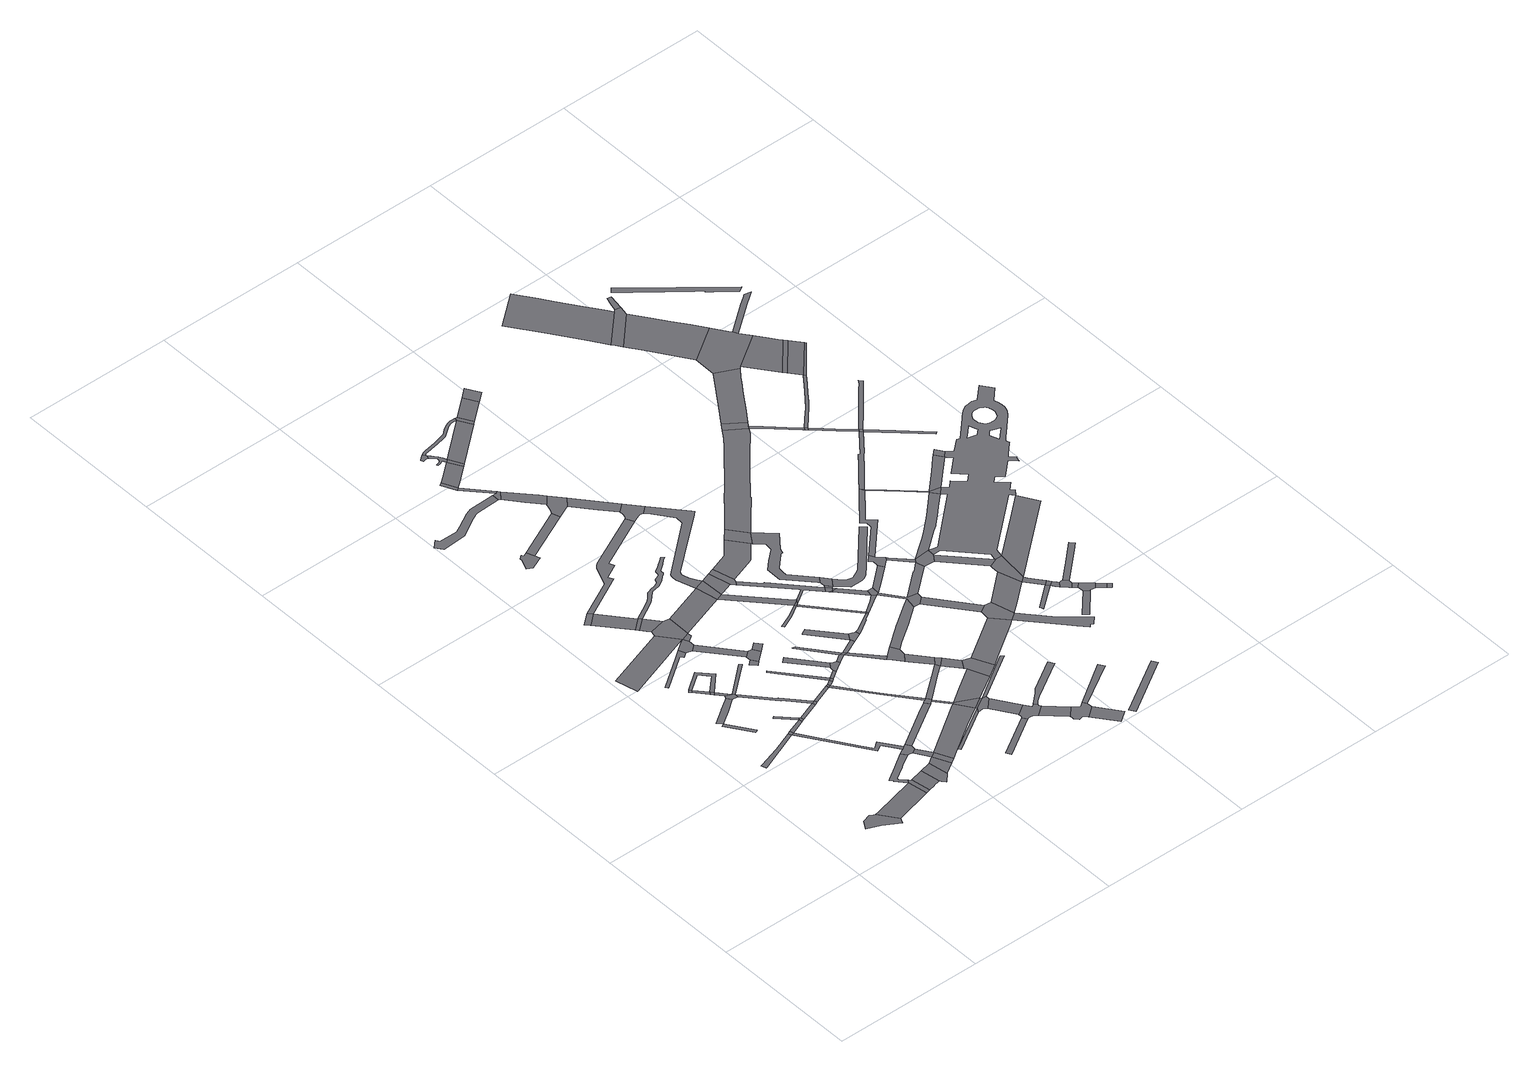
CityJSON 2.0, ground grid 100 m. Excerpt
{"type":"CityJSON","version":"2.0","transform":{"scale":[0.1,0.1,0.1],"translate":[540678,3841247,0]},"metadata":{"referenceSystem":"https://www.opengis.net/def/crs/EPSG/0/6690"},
"CityObjects":{
"road1":{"type":"Road","geometry":[{"type":"MultiSurface","lod":"1","boundaries":[[[0,1,2,3,4,5,6,7,8,9]]]}]},
"road2":{"type":"Road","attributes":{"RoadStructureAttribute.sectionType":"1"},"geometry":[{"type":"MultiSurface","lod":"1","boundaries":[[[10,11,12,13,9,8,14,15,16]]]}]},
"road3":{"type":"Road","attributes":{"RoadStructureAttribute.sectionType":"1"},"geometry":[{"type":"MultiSurface","lod":"1","boundaries":[[[17,18,19,20,21,22,23]]]}]},
"road4":{"type":"Road","geometry":[{"type":"MultiSurface","lod":"1","boundaries":[[[24,25,26,27,28,29]]]}]},
"road5":{"type":"Road","attributes":{"RoadStructureAttribute.sectionType":"1"},"geometry":[{"type":"MultiSurface","lod":"1","boundaries":[[[30,31,32,33,34,28,35,36,37]]]}]},
"road6":{"type":"Road","geometry":[{"type":"MultiSurface","lod":"1","boundaries":[[[38,39,40,41]]]}]},
"road7":{"type":"Road","geometry":[{"type":"MultiSurface","lod":"1","boundaries":[[[42,17,23,43]]]}]},
"road8":{"type":"Road","geometry":[{"type":"MultiSurface","lod":"1","boundaries":[[[44,45,10,16,46,47]]]}]},
"road9":{"type":"Road","attributes":{"RoadStructureAttribute.sectionType":"1"},"geometry":[{"type":"MultiSurface","lod":"1","boundaries":[[[41,40,48,49]]]}]},
"road10":{"type":"Road","geometry":[{"type":"MultiSurface","lod":"1","boundaries":[[[49,48,50,51]]]}]},
"road11":{"type":"Road","attributes":{"RoadStructureAttribute.sectionType":"1"},"geometry":[{"type":"MultiSurface","lod":"1","boundaries":[[[52,42,43,53]]]}]},
"road12":{"type":"Road","attributes":{"RoadStructureAttribute.sectionType":"1"},"geometry":[{"type":"MultiSurface","lod":"1","boundaries":[[[54,47,46,55,56,57]]]}]},
"road13":{"type":"Road","attributes":{"RoadStructureAttribute.sectionType":"1"},"geometry":[{"type":"MultiSurface","lod":"1","boundaries":[[[58,59,60,61,62,63,64,10,45,65,66,67,68,69,70]]]}]},
"road14":{"type":"Road","attributes":{"RoadStructureAttribute.sectionType":"1"},"geometry":[{"type":"MultiSurface","lod":"1","boundaries":[[[71,51,50,72,73]]]}]},
"road15":{"type":"Road","geometry":[{"type":"MultiSurface","lod":"1","boundaries":[[[72,74,30,37,75,76,73]]]}]},
"road16":{"type":"Road","attributes":{"RoadStructureAttribute.sectionType":"1"},"geometry":[{"type":"MultiSurface","lod":"1","boundaries":[[[77,78,79,80,81,82,83]]]}]},
"road17":{"type":"Road","geometry":[{"type":"MultiSurface","lod":"1","boundaries":[[[84,85,86,52,87]]]}]},
"road18":{"type":"Road","attributes":{"RoadStructureAttribute.sectionType":"1"},"geometry":[{"type":"MultiSurface","lod":"1","boundaries":[[[88,89,38,41,90,91,49,51]]]}]},
"road19":{"type":"Road","attributes":{"RoadStructureAttribute.sectionType":"1"},"geometry":[{"type":"MultiSurface","lod":"1","boundaries":[[[92,93,94,95,96,97,98,99,100]]]}]},
"road20":{"type":"Road","attributes":{"RoadStructureAttribute.sectionType":"1"},"geometry":[{"type":"MultiSurface","lod":"1","boundaries":[[[101,102,103,104,105,43,23,106,107,108,109,110]]]}]},
"road21":{"type":"Road","geometry":[{"type":"MultiSurface","lod":"1","boundaries":[[[87,52,53,111,112]]]}]},
"road22":{"type":"Road","geometry":[{"type":"MultiSurface","lod":"1","boundaries":[[[113,54,57,114,115,116]]]}]},
"road23":{"type":"Road","attributes":{"RoadStructureAttribute.sectionType":"1"},"geometry":[{"type":"MultiSurface","lod":"1","boundaries":[[[117,118,119,120,121,76,75,122,123,124,125]]]}]},
"road24":{"type":"Road","geometry":[{"type":"MultiSurface","lod":"1","boundaries":[[[126,127,128,129]]]}]},
"road25":{"type":"Road","attributes":{"RoadStructureAttribute.sectionType":"1"},"geometry":[{"type":"MultiSurface","lod":"1","boundaries":[[[124,112,111,130]]]}]},
"road26":{"type":"Road","geometry":[{"type":"MultiSurface","lod":"1","boundaries":[[[131,132,133,134,73,76]]]}]},
"road27":{"type":"Road","geometry":[{"type":"MultiSurface","lod":"1","boundaries":[[[135,110,109,136,58,70,137,138,139,140,141,142]]]}]},
"road28":{"type":"Road","attributes":{"RoadStructureAttribute.sectionType":"1"},"geometry":[{"type":"MultiSurface","lod":"1","boundaries":[[[143,113,116,144,145]]]}]},
"road29":{"type":"Road","attributes":{"RoadStructureAttribute.sectionType":"1"},"geometry":[{"type":"MultiSurface","lod":"1","boundaries":[[[139,138,143,146]]]}]},
"road30":{"type":"Road","attributes":{"RoadStructureAttribute.sectionType":"1"},"geometry":[{"type":"MultiSurface","lod":"1","boundaries":[[[129,128,147,148]]]}]},
"road31":{"type":"Road","geometry":[{"type":"MultiSurface","lod":"1","boundaries":[[[146,143,145,149]]]}]},
"road32":{"type":"Road","geometry":[{"type":"MultiSurface","lod":"1","boundaries":[[[125,124,130,150]]]}]},
"road33":{"type":"Road","geometry":[{"type":"MultiSurface","lod":"1","boundaries":[[[83,151,92,100,152,153,154]]]}]},
"road34":{"type":"Road","geometry":[{"type":"MultiSurface","lod":"1","boundaries":[[[148,147,155,156]]]}]},
"road35":{"type":"Road","geometry":[{"type":"MultiSurface","lod":"1","boundaries":[[[157,158,77,83,159,160]]]}]},
"road36":{"type":"Road","attributes":{"RoadStructureAttribute.sectionType":"1"},"geometry":[{"type":"MultiSurface","lod":"1","boundaries":[[[156,155,161,158,157]]]}]},
"road37":{"type":"Road","attributes":{"RoadStructureAttribute.sectionType":"1"},"geometry":[{"type":"MultiSurface","lod":"1","boundaries":[[[162,159,83,154]]]}]},
"road38":{"type":"Road","attributes":{"RoadStructureAttribute.sectionType":"1"},"geometry":[{"type":"MultiSurface","lod":"1","boundaries":[[[163,125,150,164]]]}]},
"road39":{"type":"Road","attributes":{"RoadStructureAttribute.sectionType":"1"},"geometry":[{"type":"MultiSurface","lod":"1","boundaries":[[[153,152,165,166]]]}]},
"road40":{"type":"Road","geometry":[{"type":"MultiSurface","lod":"1","boundaries":[[[167,168,169,170]]]}]},
"road41":{"type":"Road","attributes":{"RoadStructureAttribute.sectionType":"1"},"geometry":[{"type":"MultiSurface","lod":"1","boundaries":[[[171,172,173,174]]]}]},
"road42":{"type":"Road","geometry":[{"type":"MultiSurface","lod":"1","boundaries":[[[175,176,177,178,179,180,181,182,183]]]}]},
"road43":{"type":"Road","attributes":{"RoadStructureAttribute.sectionType":"1"},"geometry":[{"type":"MultiSurface","lod":"1","boundaries":[[[184,185,186,135,142,187,188]]]}]},
"road44":{"type":"Road","geometry":[{"type":"MultiSurface","lod":"1","boundaries":[[[166,165,167,170,189,190]]]}]},
"road45":{"type":"Road","geometry":[{"type":"MultiSurface","lod":"1","boundaries":[[[191,163,164,192]]]}]},
"road46":{"type":"Road","attributes":{"RoadStructureAttribute.sectionType":"1"},"geometry":[{"type":"MultiSurface","lod":"1","boundaries":[[[173,191,192,193,194]]]}]},
"road47":{"type":"Road","geometry":[{"type":"MultiSurface","lod":"1","boundaries":[[[174,173,194,195]]]}]},
"road48":{"type":"Road","attributes":{"RoadStructureAttribute.sectionType":"1"},"geometry":[{"type":"MultiSurface","lod":"1","boundaries":[[[196,197,146,149,198,199,200]]]}]},
"road49":{"type":"Road","attributes":{"RoadStructureAttribute.sectionType":"1"},"geometry":[{"type":"MultiSurface","lod":"1","boundaries":[[[201,202,203,204,205,206,207,208,209,210,211,212,213,214,215,216]]]}]},
"road50":{"type":"Road","geometry":[{"type":"MultiSurface","lod":"1","boundaries":[[[217,218,190,189]]]}]},
"road51":{"type":"Road","attributes":{"RoadStructureAttribute.sectionType":"1"},"geometry":[{"type":"MultiSurface","lod":"1","boundaries":[[[219,174,195,220]]]}]},
"road52":{"type":"Road","attributes":{"RoadStructureAttribute.sectionType":"1"},"geometry":[{"type":"MultiSurface","lod":"1","boundaries":[[[221,222,192,164,223,224]]]}]},
"road53":{"type":"Road","attributes":{"RoadStructureAttribute.sectionType":"1"},"geometry":[{"type":"MultiSurface","lod":"1","boundaries":[[[225,226,227,228]]]}]},
"road54":{"type":"Road","attributes":{"RoadStructureAttribute.sectionType":"1"},"geometry":[{"type":"MultiSurface","lod":"1","boundaries":[[[229,230,231,232]]]}]},
"road55":{"type":"Road","attributes":{"RoadStructureAttribute.sectionType":"1"},"geometry":[{"type":"MultiSurface","lod":"1","boundaries":[[[233,160,159,234,235,236]]]}]},
"road56":{"type":"Road","attributes":{"RoadStructureAttribute.sectionType":"1"},"geometry":[{"type":"MultiSurface","lod":"1","boundaries":[[[237,238,239,240,241,242,243,244,245,246,247,248,249,250,251,252,253,254,255,256,257,258,259,260,261,262,263,264,265,266,267,268,269,270,271,272,273,274,275,276,148,156]]]}]},
"road57":{"type":"Road","geometry":[{"type":"MultiSurface","lod":"1","boundaries":[[[277,278,228,227,279,219,220,280,281,282]]]}]},
"road58":{"type":"Road","geometry":[{"type":"MultiSurface","lod":"1","boundaries":[[[283,224,223,284,285,184,188,286,287,288,289,290]]]}]},
"road59":{"type":"Road","attributes":{"RoadStructureAttribute.sectionType":"1"},"geometry":[{"type":"MultiSurface","lod":"1","boundaries":[[[291,292,293,294,295,126,129,296,297,298,299,300]]]}]},
"road60":{"type":"Road","attributes":{"RoadStructureAttribute.sectionType":"1"},"geometry":[{"type":"MultiSurface","lod":"1","boundaries":[[[301,302,303,304]]]}]},
"road61":{"type":"Road","attributes":{"RoadStructureAttribute.sectionType":"1"},"geometry":[{"type":"MultiSurface","lod":"1","boundaries":[[[305,306,307,308,309,310]]]}]},
"road62":{"type":"Road","attributes":{"RoadStructureAttribute.sectionType":"1"},"geometry":[{"type":"MultiSurface","lod":"1","boundaries":[[[311,183,182,312]]]}]},
"road63":{"type":"Road","attributes":{"RoadStructureAttribute.sectionType":"1"},"geometry":[{"type":"MultiSurface","lod":"1","boundaries":[[[289,288,196,313]]]}]},
"road64":{"type":"Road","attributes":{"RoadStructureAttribute.sectionType":"1"},"geometry":[{"type":"MultiSurface","lod":"1","boundaries":[[[309,282,281,314]]]}]},
"road65":{"type":"Road","geometry":[{"type":"MultiSurface","lod":"1","boundaries":[[[309,314,315,310]]]}]},
"road66":{"type":"Road","geometry":[{"type":"MultiSurface","lod":"1","boundaries":[[[316,317,318,319]]]}]},
"road67":{"type":"Road","geometry":[{"type":"MultiSurface","lod":"1","boundaries":[[[236,235,320]]]}]},
"road68":{"type":"Road","geometry":[{"type":"MultiSurface","lod":"1","boundaries":[[[313,196,200,321]]]}]},
"road69":{"type":"Road","geometry":[{"type":"MultiSurface","lod":"1","boundaries":[[[322,233,236,323]]]}]},
"road70":{"type":"Road","attributes":{"RoadStructureAttribute.sectionType":"1"},"geometry":[{"type":"MultiSurface","lod":"1","boundaries":[[[324,325,326,327,315,314,328,329,330,331,332]]]}]},
"road71":{"type":"Road","geometry":[{"type":"MultiSurface","lod":"1","boundaries":[[[333,229,232,334,335,336,337,338]]]}]},
"road72":{"type":"Road","geometry":[{"type":"MultiSurface","lod":"1","boundaries":[[[321,200,339,229,333]]]}]},
"road73":{"type":"Road","attributes":{"RoadStructureAttribute.sectionType":"1"},"geometry":[{"type":"MultiSurface","lod":"1","boundaries":[[[319,318,340,341]]]}]},
"road74":{"type":"Road","attributes":{"RoadStructureAttribute.sectionType":"1"},"geometry":[{"type":"MultiSurface","lod":"1","boundaries":[[[342,310,315,343]]]}]},
"road75":{"type":"Road","attributes":{"RoadStructureAttribute.sectionType":"1"},"geometry":[{"type":"MultiSurface","lod":"1","boundaries":[[[344,345,346,347,283,290,348,349]]]}]},
"road76":{"type":"Road","attributes":{"RoadStructureAttribute.sectionType":"1"},"geometry":[{"type":"MultiSurface","lod":"1","boundaries":[[[350,351,352,353,354,355]]]}]},
"road77":{"type":"Road","geometry":[{"type":"MultiSurface","lod":"1","boundaries":[[[356,341,340,201,216,357,358]]]}]},
"road78":{"type":"Road","attributes":{"RoadStructureAttribute.sectionType":"1"},"geometry":[{"type":"MultiSurface","lod":"1","boundaries":[[[359,360,361,316,319,362,363,364,365,366,367]]]}]},
"road79":{"type":"Road","geometry":[{"type":"MultiSurface","lod":"1","boundaries":[[[368,369,370,371,372,373,374,375,376,377,378]]]}]},
"road80":{"type":"Road","attributes":{"RoadStructureAttribute.sectionType":"1"},"geometry":[{"type":"MultiSurface","lod":"1","boundaries":[[[379,337,336,380,381]]]}]},
"road81":{"type":"Road","attributes":{"RoadStructureAttribute.sectionType":"1"},"geometry":[{"type":"MultiSurface","lod":"1","boundaries":[[[382,323,236,320,383,368,384]]]}]},
"road82":{"type":"Road","attributes":{"RoadStructureAttribute.sectionType":"1"},"geometry":[{"type":"MultiSurface","lod":"1","boundaries":[[[385,322,323,386,387,388]]]}]},
"road83":{"type":"Road","geometry":[{"type":"MultiSurface","lod":"1","boundaries":[[[389,390,391,392,393,394,395,396]]]}]},
"road84":{"type":"Road","geometry":[{"type":"MultiSurface","lod":"1","boundaries":[[[397,332,331,398,399,400,401,402,403]]]}]},
"road85":{"type":"Road","attributes":{"RoadStructureAttribute.sectionType":"1"},"geometry":[{"type":"MultiSurface","lod":"1","boundaries":[[[404,405,313,321,406,407]]]}]},
"road86":{"type":"Road","attributes":{"RoadStructureAttribute.sectionType":"1"},"geometry":[{"type":"MultiSurface","lod":"1","boundaries":[[[408,358,357,409,410,411]]]}]},
"road87":{"type":"Road","geometry":[{"type":"MultiSurface","lod":"1","boundaries":[[[412,413,381,380,414,415,301,304,416,417,418,419,420,421,422,423]]]}]},
"road88":{"type":"Road","geometry":[{"type":"MultiSurface","lod":"1","boundaries":[[[424,425,355,354,342,343,426,427]]]}]},
"road89":{"type":"Road","attributes":{"RoadStructureAttribute.sectionType":"1"},"geometry":[{"type":"MultiSurface","lod":"1","boundaries":[[[428,429,430,431,395,394,432,433,434,435,436,437,438,439,359,440]]]}]},
"road90":{"type":"Road","geometry":[{"type":"MultiSurface","lod":"1","boundaries":[[[441,385,388,442,443,444,445]]]}]},
"road91":{"type":"Road","attributes":{"RoadStructureAttribute.sectionType":"1"},"geometry":[{"type":"MultiSurface","lod":"1","boundaries":[[[446,400,399,447,448,344,449]]]}]},
"road92":{"type":"Road","geometry":[{"type":"MultiSurface","lod":"1","boundaries":[[[440,359,367,450]]]}]},
"road93":{"type":"Road","geometry":[{"type":"MultiSurface","lod":"1","boundaries":[[[411,410,451,452,453,311,312,454,455]]]}]},
"road94":{"type":"Road","geometry":[{"type":"MultiSurface","lod":"1","boundaries":[[[384,368,378,456]]]}]},
"road95":{"type":"Road","attributes":{"RoadStructureAttribute.sectionType":"1"},"geometry":[{"type":"MultiSurface","lod":"1","boundaries":[[[420,419,457,458]]]}]},
"road96":{"type":"Road","geometry":[{"type":"MultiSurface","lod":"1","boundaries":[[[449,344,349,459]]]}]},
"road97":{"type":"Road","attributes":{"RoadStructureAttribute.sectionType":"1"},"geometry":[{"type":"MultiSurface","lod":"1","boundaries":[[[459,349,460,461,462]]]}]},
"road98":{"type":"Road","attributes":{"RoadStructureAttribute.sectionType":"1"},"geometry":[{"type":"MultiSurface","lod":"1","boundaries":[[[463,464,465,466,467,468,427,426,469,470,471,472]]]}]},
"road99":{"type":"Road","attributes":{"RoadStructureAttribute.sectionType":"1"},"geometry":[{"type":"MultiSurface","lod":"1","boundaries":[[[473,456,378,474,463,475]]]}]},
"road100":{"type":"Road","attributes":{"RoadStructureAttribute.sectionType":"1"},"geometry":[{"type":"MultiSurface","lod":"1","boundaries":[[[476,477,333,338]]]}]},
"road101":{"type":"Road","geometry":[{"type":"MultiSurface","lod":"1","boundaries":[[[478,479,480,444,443,481,482,384,456,483,484,485,486,487,488]]]}]},
"road102":{"type":"Road","geometry":[{"type":"MultiSurface","lod":"1","boundaries":[[[489,490,458,457,491,492,493,494,495,496,497,498,499,500,501]]]}]},
"road103":{"type":"Road","attributes":{"RoadStructureAttribute.sectionType":"1"},"geometry":[{"type":"MultiSurface","lod":"1","boundaries":[[[502,503,504,505,506,507,508,509,510,511,512,513,514,515,516,517,518,519,520,233,322]]]}]},
"road104":{"type":"Road","attributes":{"RoadStructureAttribute.sectionType":"1"},"geometry":[{"type":"MultiSurface","lod":"1","boundaries":[[[455,454,521,522,523]]]}]},
"road105":{"type":"Road","geometry":[{"type":"MultiSurface","lod":"1","boundaries":[[[462,461,404,407,524,525]]]}]},
"road106":{"type":"Road","attributes":{"RoadStructureAttribute.sectionType":"1"},"geometry":[{"type":"MultiSurface","lod":"1","boundaries":[[[526,527,528,529,530,531,532,533,534,535,536,537,389,396,538,539,540,541,542,543,544,545,546,547,548,549]]]}]},
"road107":{"type":"Road","attributes":{"RoadStructureAttribute.sectionType":"1"},"geometry":[{"type":"MultiSurface","lod":"1","boundaries":[[[550,551,441,445,552,553,554,555]]]}]},
"road108":{"type":"Road","attributes":{"RoadStructureAttribute.sectionType":"1"},"geometry":[{"type":"MultiSurface","lod":"1","boundaries":[[[548,556,440,450,557]]]}]},
"road109":{"type":"Road","geometry":[{"type":"MultiSurface","lod":"1","boundaries":[[[475,463,472,558]]]}]},
"road110":{"type":"Road","attributes":{"RoadStructureAttribute.sectionType":"1"},"geometry":[{"type":"MultiSurface","lod":"1","boundaries":[[[499,498,559,560]]]}]},
"road111":{"type":"Road","attributes":{"RoadStructureAttribute.sectionType":"1"},"geometry":[{"type":"MultiSurface","lod":"1","boundaries":[[[561,562,563,564,565,566,397,403,567,568,569,570]]]}]},
"road112":{"type":"Road","geometry":[{"type":"MultiSurface","lod":"1","boundaries":[[[523,522,571,572,291,300,573,574,512,511]]]}]},
"road113":{"type":"Road","attributes":{"RoadStructureAttribute.sectionType":"1"},"geometry":[{"type":"MultiSurface","lod":"1","boundaries":[[[575,576,577,578,579,580,423,422]]]}]},
"road114":{"type":"Road","geometry":[{"type":"MultiSurface","lod":"1","boundaries":[[[581,582,583]]]}]},
"road115":{"type":"Road","attributes":{"RoadStructureAttribute.sectionType":"1"},"geometry":[{"type":"MultiSurface","lod":"1","boundaries":[[[488,487,584,581,583,585]]]}]},
"road116":{"type":"Road","attributes":{"RoadStructureAttribute.sectionType":"1"},"geometry":[{"type":"MultiSurface","lod":"1","boundaries":[[[586,587,585,583]]]}]},
"road117":{"type":"Road","attributes":{"RoadStructureAttribute.sectionType":"1"},"geometry":[{"type":"MultiSurface","lod":"1","boundaries":[[[588,488,585,589]]]}]},
"road118":{"type":"Road","attributes":{"RoadStructureAttribute.sectionType":"1"},"geometry":[{"type":"MultiSurface","lod":"1","boundaries":[[[590,591,475,558,592,593,594]]]}]},
"road119":{"type":"Road","attributes":{"RoadStructureAttribute.sectionType":"1"},"geometry":[{"type":"MultiSurface","lod":"1","boundaries":[[[595,583,582,590,596]]]}]},
"road120":{"type":"Road","geometry":[{"type":"MultiSurface","lod":"1","boundaries":[[[597,598,599,588,589,600]]]}]},
"road121":{"type":"Road","attributes":{"RoadStructureAttribute.sectionType":"1"},"geometry":[{"type":"MultiSurface","lod":"1","boundaries":[[[601,602,603,604,605,606,607,608,609,610,611,612,613,614,615,616,617,618,598,597]]]}]},
"road122":{"type":"Road","geometry":[{"type":"MultiSurface","lod":"1","boundaries":[[[619,550,555,612,611]]]}]},
"road123":{"type":"Road","geometry":[{"type":"MultiSurface","lod":"1","boundaries":[[[549,548,557,620,621]]]}]},
"road124":{"type":"Road","geometry":[{"type":"MultiSurface","lod":"1","boundaries":[[[596,590,594,622,623]]]}]},
"road125":{"type":"Road","attributes":{"RoadStructureAttribute.sectionType":"1"},"geometry":[{"type":"MultiSurface","lod":"1","boundaries":[[[624,625,501,500]]]}]},
"road126":{"type":"Road","attributes":{"RoadStructureAttribute.sectionType":"1"},"geometry":[{"type":"MultiSurface","lod":"1","boundaries":[[[626,525,524,627,628,629,630,631]]]}]},
"road127":{"type":"Road","geometry":[{"type":"MultiSurface","lod":"1","boundaries":[[[622,594,561,570,632,633,634,635]]]}]},
"road128":{"type":"Road","attributes":{"RoadStructureAttribute.sectionType":"1"},"geometry":[{"type":"MultiSurface","lod":"1","boundaries":[[[636,621,620,637]]]}]},
"road129":{"type":"Road","attributes":{"RoadStructureAttribute.sectionType":"1"},"geometry":[{"type":"MultiSurface","lod":"1","boundaries":[[[638,639,623,622,640,641]]]}]},
"road130":{"type":"Road","attributes":{"RoadStructureAttribute.sectionType":"1"},"geometry":[{"type":"MultiSurface","lod":"1","boundaries":[[[642,643,644,645]]]}]},
"road131":{"type":"Road","attributes":{"RoadStructureAttribute.sectionType":"1"},"geometry":[{"type":"MultiSurface","lod":"1","boundaries":[[[633,632,646,647]]]}]},
"road132":{"type":"Road","attributes":{"RoadStructureAttribute.sectionType":"1"},"geometry":[{"type":"MultiSurface","lod":"1","boundaries":[[[648,649,650,651,652,653,654,655,656,657,658,659,660,661,662,663,664,600,589]]]}]},
"road133":{"type":"Road","geometry":[{"type":"MultiSurface","lod":"1","boundaries":[[[665,636,637,666]]]}]},
"road134":{"type":"Road","attributes":{"RoadStructureAttribute.sectionType":"1"},"geometry":[{"type":"MultiSurface","lod":"1","boundaries":[[[667,668,669,635,634,670]]]}]},
"road135":{"type":"Road","geometry":[{"type":"MultiSurface","lod":"1","boundaries":[[[647,646,671,626,631,672,673]]]}]},
"road136":{"type":"Road","geometry":[{"type":"MultiSurface","lod":"1","boundaries":[[[674,675,676,677,638,641,678,679,680]]]}]},
"road137":{"type":"Road","attributes":{"RoadStructureAttribute.sectionType":"1"},"geometry":[{"type":"MultiSurface","lod":"1","boundaries":[[[681,679,678,667,682]]]}]},
"road138":{"type":"Road","attributes":{"RoadStructureAttribute.sectionType":"1"},"geometry":[{"type":"MultiSurface","lod":"1","boundaries":[[[683,684,685,686,687,688,689,690,691,692,672,631]]]}]},
"road139":{"type":"Road","attributes":{"RoadStructureAttribute.sectionType":"1"},"geometry":[{"type":"MultiSurface","lod":"1","boundaries":[[[693,694,695,696,697,698,699,700,701,619,611,702,703,704,705,706,707,708,709,710]]]}]},
"road140":{"type":"Road","geometry":[{"type":"MultiSurface","lod":"1","boundaries":[[[711,682,667,670,712,713]]]}]},
"road141":{"type":"Road","attributes":{"RoadStructureAttribute.sectionType":"1"},"geometry":[{"type":"MultiSurface","lod":"1","boundaries":[[[714,673,672,715,716,717,718]]]}]},
"road142":{"type":"Road","attributes":{"RoadStructureAttribute.sectionType":"1"},"geometry":[{"type":"MultiSurface","lod":"1","boundaries":[[[719,720,721,722,723,724,725,726,727,674,680,728,729,730,731,732]]]}]},
"road143":{"type":"Road","geometry":[{"type":"MultiSurface","lod":"1","boundaries":[[[733,734,735,736,737,738]]]}]},
"road144":{"type":"Road","geometry":[{"type":"MultiSurface","lod":"1","boundaries":[[[739,713,712,740,741]]]}]},
"road145":{"type":"Road","geometry":[{"type":"MultiSurface","lod":"1","boundaries":[[[741,740,742,743,714,718,744,745]]]}]},
"road146":{"type":"Road","attributes":{"RoadStructureAttribute.sectionType":"1"},"geometry":[{"type":"MultiSurface","lod":"1","boundaries":[[[746,747,748,744,718,749,750,733,751]]]}]},
"road147":{"type":"Road","geometry":[{"type":"MultiSurface","lod":"1","boundaries":[[[752,753,754,755,756]]]}]},
"road148":{"type":"Road","geometry":[{"type":"MultiSurface","lod":"1","boundaries":[[[751,733,738,757]]]}]},
"road149":{"type":"Road","attributes":{"RoadStructureAttribute.sectionType":"1"},"geometry":[{"type":"MultiSurface","lod":"1","boundaries":[[[758,757,738,759,760,761]]]}]},
"road150":{"type":"Road","geometry":[{"type":"MultiSurface","lod":"1","boundaries":[[[762,763,761,760,764,765,766,767,768,769,770,771]]]}]},
"road151":{"type":"Road","attributes":{"RoadStructureAttribute.sectionType":"1"},"geometry":[{"type":"MultiSurface","lod":"1","boundaries":[[[772,773,774,775,776,777,778,779,682,711,780,781,782,783,784,785,786,787]]]}]},
"road152":{"type":"Road","attributes":{"RoadStructureAttribute.sectionType":"1"},"geometry":[{"type":"MultiSurface","lod":"1","boundaries":[[[767,766,788,789]]]}]},
"road153":{"type":"Road","geometry":[{"type":"MultiSurface","lod":"1","boundaries":[[[790,791,792,789,788,793,794,795,752,756,796,797,798]]]}]},
"road154":{"type":"Road","geometry":[{"type":"MultiSurface","lod":"1","boundaries":[[[719,732,799]]]}]},
"road155":{"type":"Road","attributes":{"RoadStructureAttribute.sectionType":"1"},"geometry":[{"type":"MultiSurface","lod":"1","boundaries":[[[798,797,800,801]]]}]},
"road156":{"type":"Road","geometry":[{"type":"MultiSurface","lod":"1","boundaries":[[[801,800,802,803]]]}]},
"road157":{"type":"Road","geometry":[{"type":"MultiSurface","lod":"1","boundaries":[[[804,693,710,805,806]]]}]},
"road158":{"type":"Road","attributes":{"RoadStructureAttribute.sectionType":"1"},"geometry":[{"type":"MultiSurface","lod":"1","boundaries":[[[807,808,809,799,732,810,772,811]]]}]},
"road159":{"type":"Road","attributes":{"RoadStructureAttribute.sectionType":"1"},"geometry":[{"type":"MultiSurface","lod":"1","boundaries":[[[812,813,814,771,770,815,816,817,818]]]}]},
"road160":{"type":"Road","attributes":{"RoadStructureAttribute.sectionType":"1"},"geometry":[{"type":"MultiSurface","lod":"1","boundaries":[[[819,820,745,744,821,822,823]]]}]},
"road161":{"type":"Road","attributes":{"RoadStructureAttribute.sectionType":"1"},"geometry":[{"type":"MultiSurface","lod":"1","boundaries":[[[824,825,826,805,710,827,828,829,830]]]}]},
"road162":{"type":"Road","attributes":{"RoadStructureAttribute.sectionType":"1"},"geometry":[{"type":"MultiSurface","lod":"1","boundaries":[[[831,832,833,834,835,836,719,799,837,838,839,840,841,842,843]]]}]},
"road163":{"type":"Road","geometry":[{"type":"MultiSurface","lod":"1","boundaries":[[[811,772,787,844]]]}]},
"road164":{"type":"Road","geometry":[{"type":"MultiSurface","lod":"1","boundaries":[[[830,829,845,846]]]}]},
"road165":{"type":"Road","attributes":{"RoadStructureAttribute.sectionType":"1"},"geometry":[{"type":"MultiSurface","lod":"1","boundaries":[[[847,848,804,806,849,850,851,852,853]]]}]},
"road166":{"type":"Road","attributes":{"function":"2","RoadStructureAttribute.sectionType":"1"},"geometry":[{"type":"MultiSurface","lod":"1","boundaries":[[[854,855,856,857,858,859,860,861,862,863,864,865]]]}]},
"road167":{"type":"Road","attributes":{"RoadStructureAttribute.sectionType":"1"},"geometry":[{"type":"MultiSurface","lod":"1","boundaries":[[[866,867,868,846,845,869,831,870]]]}]},
"road168":{"type":"Road","attributes":{"RoadStructureAttribute.sectionType":"1"},"geometry":[{"type":"MultiSurface","lod":"1","boundaries":[[[871,872,873,874,875,876,811,844,877,878,879,880]]]}]},
"road169":{"type":"Road","geometry":[{"type":"MultiSurface","lod":"1","boundaries":[[[881,882,883,884,885,886,887,888,889,890,891,892,893,894,895,896,897,880,898,899,900,901,902,903,904,844,787,905,906,907,908,711,713,909,910,911,912,741,745,913,914,819,915,916,917,918,919,920,921,922,923,924,925,926,927,928,929,930,931,932,933,934,935,936,937,938,939,940,941,942,943],[944,945,946,947,948,949,950,951,952],[953,954,955,956,957,958,959,960,961],[962,963,964,965,966,967,968,969,970,971,972,973,974,975,976,977,978,979,980,981,982,983,984,985,986,987,988,989,990,991,992,993,994,995,996,997,998,999,1000,1001]]]}]},
"road170":{"type":"Road","geometry":[{"type":"MultiSurface","lod":"1","boundaries":[[[1002,865,864,1003,1004,1005,1006]]]}]},
"road171":{"type":"Road","geometry":[{"type":"MultiSurface","lod":"1","boundaries":[[[870,831,843,1007]]]}]},
"road172":{"type":"Road","attributes":{"RoadStructureAttribute.sectionType":"1"},"geometry":[{"type":"MultiSurface","lod":"1","boundaries":[[[1008,1009,1010,1011,1012,1013,830,846,1014,1015,1016,1017,1018,1019,1020]]]}]},
"road173":{"type":"Road","geometry":[{"type":"MultiSurface","lod":"1","boundaries":[[[1021,871,880,897]]]}]},
"road174":{"type":"Road","attributes":{"function":"2","RoadStructureAttribute.sectionType":"1"},"geometry":[{"type":"MultiSurface","lod":"1","boundaries":[[[1022,1023,1024,1005,1004,1025,1026,1027]]]}]},
"road175":{"type":"Road","attributes":{"RoadStructureAttribute.sectionType":"1"},"geometry":[{"type":"MultiSurface","lod":"1","boundaries":[[[1028,1029,1007,843,1030,1031,1032]]]}]},
"road176":{"type":"Road","attributes":{"RoadStructureAttribute.sectionType":"1"},"geometry":[{"type":"MultiSurface","lod":"1","boundaries":[[[1033,1034,1035,1002,1006,1036,1037]]]}]},
"road177":{"type":"Road","geometry":[{"type":"MultiSurface","lod":"1","boundaries":[[[1038,1027,1026,847,853,1039,1040,1041,1042]]]}]},
"road178":{"type":"Road","attributes":{"RoadStructureAttribute.sectionType":"1"},"geometry":[{"type":"MultiSurface","lod":"1","boundaries":[[[1043,1044,1045,1046,1047,1048,1049,1050,870,1007,1051,1052,1053,1054,1055]]]}]},
"road179":{"type":"Road","attributes":{"function":"2","RoadStructureAttribute.sectionType":"1"},"geometry":[{"type":"MultiSurface","lod":"1","boundaries":[[[1056,1057,1040,1039,1058,1059,1060,1061]]]}]},
"road180":{"type":"Road","geometry":[{"type":"MultiSurface","lod":"1","boundaries":[[[1061,1060,1062,1063]]]}]},
"road181":{"type":"Road","attributes":{"function":"2","RoadStructureAttribute.sectionType":"1"},"geometry":[{"type":"MultiSurface","lod":"1","boundaries":[[[1063,1062,1008,1064]]]}]},
"road182":{"type":"Road","geometry":[{"type":"MultiSurface","lod":"1","boundaries":[[[1064,1008,1020,1065]]]}]},
"road183":{"type":"Road","attributes":{"RoadStructureAttribute.sectionType":"1"},"geometry":[{"type":"MultiSurface","lod":"1","boundaries":[[[1066,1067,1068,1069,1070,1071,1072,1073,1074,1075,1076,1077,1078,1079,1080,1081,1082,1083]]]}]},
"road184":{"type":"Road","attributes":{"RoadStructureAttribute.sectionType":"1"},"geometry":[{"type":"MultiSurface","lod":"1","boundaries":[[[1084,1085,1086,1042,1041,1087,1088,1089]]]}]}
},
"vertices":[
[397,330,0],[372,343,0],[316,324,0],[286,271,0],[369,235,0],[476,172,0],[481,185,0],[487,198,0],[491,208,0],[407,324,0],
[723,404,0],[719,403,0],[440,333,0],[434,331,0],[493,208,0],[498,210,0],[746,274,0],
[480,1166,0],[344,1111,0],[197,1063,0],[189,1061,0],[198,1029,0],[200,1030,0],[491,1146,0],
[351,1297,0],[360,1300,0],[369,1304,0],[368,1306,0],[262,1471,0],[241,1459,0],
[413,1625,0],[397,1614,0],[330,1568,0],[325,1564,0],[231,1501,0],[268,1475,0],[348,1531,0],[433,1592,0],
[300,1815,0],[288,1800,0],[299,1788,0],[311,1803,0],
[501,1174,0],[510,1153,0],
[746,416,0],[738,425,0],[774,281,0],[751,412,0],
[367,1709,0],[379,1724,0],
[382,1691,0],[394,1706,0],
[604,1214,0],[610,1193,0],
[842,434,0],[816,292,0],[818,293,0],[864,305,0],
[849,621,0],[749,556,0],[665,502,0],[654,494,0],[659,488,0],[671,474,0],[667,470,0],[698,467,0],[698,476,0],[765,519,0],[771,522,0],[795,538,0],[873,588,0],
[444,1649,0],[422,1646,0],[462,1627,0],
[416,1632,0],[470,1588,0],[473,1614,0],
[454,2288,0],[110,2169,0],[39,2145,0],[73,1996,0],[518,2151,0],[549,2161,0],[555,2163,0],
[516,1333,0],[508,1327,0],[501,1320,0],[615,1229,0],
[503,1818,0],[423,1905,0],[420,1882,0],[476,1818,0],
[475,2106,0],[423,2069,0],[215,1920,0],[223,1905,0],[227,1905,0],[434,2054,0],[446,2063,0],[462,2040,0],[495,2065,0],
[816,786,0],[769,753,0],[721,820,0],[647,935,0],[581,1039,0],[723,790,0],[769,723,0],[809,749,0],[884,643,0],[906,657,0],
[628,1200,0],[622,1222,0],
[917,453,0],[872,293,0],[889,270,0],[939,322,0],
[745,1315,0],[725,1338,0],[639,1435,0],[632,1432,0],[594,1476,0],[633,1402,0],[638,1407,0],[753,1273,0],[775,1281,0],
[292,2684,0],[217,2620,0],[240,2592,0],[316,2656,0],
[761,1252,0],
[670,1778,0],[671,1780,0],[662,1787,0],[654,1794,0],
[922,666,0],[878,639,0],[905,583,0],[906,582,0],[938,602,0],[938,603,0],[939,605,0],[943,632,0],
[967,487,0],[943,324,0],[1018,374,0],
[1000,509,0],
[404,2398,0],[479,2461,0],
[1051,396,0],
[782,1261,0],
[514,2134,0],[532,2053,0],[571,2084,0],[572,2123,0],
[420,2379,0],[495,2443,0],
[573,2350,0],[464,2325,0],[611,2182,0],[614,2339,0],
[447,2347,0],
[611,2153,0],
[910,1331,0],[914,1313,0],
[729,1813,0],[768,1844,0],
[731,1780,0],[699,1752,0],[732,1715,0],[757,1737,0],
[740,1648,0],[730,1638,0],[954,1357,0],[971,1368,0],
[341,3283,0],[333,3299,0],[309,3281,0],[309,3263,0],[279,3195,0],[313,3173,0],[400,3214,0],[387,3244,0],[369,3297,0],
[1231,862,0],[1186,834,0],[939,677,0],[1209,799,0],[1256,829,0],
[823,1794,0],[797,1838,0],
[925,1337,0],[930,1319,0],
[941,1324,0],[963,1338,0],
[979,1349,0],
[1353,747,0],[1341,739,0],[1100,428,0],[1296,558,0],[1425,639,0],
[543,3787,0],[369,3781,0],[354,3776,0],[332,3766,0],[230,3710,0],[187,3689,0],[65,3688,0],[49,3713,0],[3,3671,0],[24,3637,0],[38,3623,0],[200,3632,0],[312,3700,0],[362,3726,0],[382,3731,0],[544,3740,0],
[873,1837,0],[840,1875,0],
[1026,1405,0],[1034,1387,0],
[1123,1054,0],[1047,1158,0],[1251,874,0],[1264,881,0],
[886,1670,0],[855,1645,0],[1028,1435,0],[1054,1466,0],
[1431,628,0],[1124,438,0],[1134,425,0],[1411,597,0],
[896,2437,0],[639,2191,0],[926,2290,0],[926,2291,0],
[614,2509,0],[634,2524,0],[659,2549,0],[683,2572,0],[693,2580,0],[716,2585,0],[748,2590,0],[776,2603,0],[795,2618,0],[815,2638,0],[833,2651,0],[842,2661,0],[842,2676,0],[845,2684,0],[887,2714,0],[912,2739,0],[934,2752,0],[919,2769,0],[882,2741,0],[864,2729,0],[852,2719,0],[834,2708,0],[822,2701,0],[815,2693,0],[815,2678,0],[812,2666,0],[802,2658,0],[778,2650,0],[768,2643,0],[765,2630,0],[758,2620,0],[745,2613,0],[728,2607,0],[701,2602,0],[681,2594,0],[666,2589,0],[653,2577,0],[636,2557,0],[616,2539,0],[584,2519,0],
[1074,1454,0],[1062,1456,0],[1027,1420,0],[1061,1405,0],[1101,1429,0],[1092,1451,0],
[1267,883,0],[1240,868,0],[1238,867,0],[1260,832,0],[1262,834,0],[1273,843,0],[1281,850,0],[1286,855,0],
[980,3147,0],[614,2966,0],[597,2951,0],[585,2936,0],[531,2805,0],[596,2804,0],[581,2838,0],[675,2887,0],[660,2922,0],[1007,3094,0],
[1568,401,0],[1303,236,0],[1321,205,0],[1587,372,0],
[995,1695,0],[984,1698,0],[974,1700,0],[979,1694,0],[1138,1483,0],[1163,1482,0],
[697,3454,0],[715,3401,0],
[1362,753,0],
[1156,1464,0],
[1182,1465,0],
[396,4060,0],[375,4046,0],[421,3952,0],[439,3966,0],
[926,2289,0],
[1498,685,0],
[968,2462,0],[970,2306,0],
[1331,1301,0],[1327,1305,0],[1262,1378,0],[1190,1457,0],[1173,1444,0],[1243,1363,0],[1306,1287,0],[1313,1279,0],[1335,1296,0],
[1505,672,0],[1439,604,0],[1457,601,0],[1475,588,0],[1535,650,0],[1536,670,0],
[1430,631,0],
[569,3788,0],[584,3798,0],
[1271,1534,0],[1279,1510,0],
[1492,1065,0],[1490,1064,0],[1453,1034,0],[1413,1001,0],[1454,995,0],[1509,1037,0],
[1134,1774,0],[1115,1763,0],[1096,1751,0],[1098,1749,0],[1266,1540,0],[1293,1581,0],
[586,3796,0],[557,3733,0],[596,3784,0],
[531,4171,0],[443,4097,0],[427,4084,0],[446,3971,0],[465,3985,0],[499,4012,0],[503,4015,0],[559,4062,0],[582,4081,0],
[1222,1965,0],[1218,1963,0],[1189,1946,0],[1137,1917,0],[1053,1878,0],[1057,1871,0],[1060,1863,0],[1150,1904,0],[1217,1947,0],[1225,1952,0],[1227,1952,0],
[1545,636,0],[1574,435,0],[1645,482,0],
[1252,2001,0],[932,2283,0],[1262,1990,0],
[1030,2483,0],[989,2312,0],[1065,2338,0],[1065,2337,0],
[469,4309,0],[446,4292,0],[430,4279,0],[439,4262,0],[459,4267,0],[474,4264,0],[481,4285,0],[479,4292,0],
[1400,1346,0],[1337,1250,0],[1381,1198,0],[1421,1248,0],[1423,1259,0],[1425,1278,0],[1427,1294,0],
[1607,918,0],[1456,816,0],[1534,707,0],[1662,785,0],
[743,3620,0],[645,3624,0],[726,3530,0],[772,3586,0],
[1677,432,0],[1674,437,0],[1576,418,0],[1574,411,0],[1598,375,0],[1610,377,0],[1626,375,0],[1653,357,0],[1717,405,0],[1711,419,0],[1712,429,0],[1695,448,0],
[1323,1570,0],[1314,1574,0],[1344,1540,0],[1336,1566,0],
[540,4213,0],[527,4237,0],[509,4257,0],[499,4272,0],[512,4230,0],[512,4215,0],[507,4202,0],[495,4195,0],[475,4192,0],[477,4182,0],[497,4185,0],[520,4195,0],[549,4186,0],
[1074,2499,0],[1069,2333,0],[1087,2313,0],[1105,2337,0],[1109,2354,0],
[1452,1210,0],[1396,1181,0],[1453,1110,0],[1531,1113,0],
[600,4096,0],
[721,3526,0],[721,3517,0],[709,3477,0],[802,3443,0],[846,3497,0],
[1237,1960,0],
[1782,230,0],[1839,290,0],
[1559,1080,0],
[1511,1034,0],[1594,934,0],[1632,993,0],
[1482,1649,0],[1478,1646,0],[1448,1627,0],[1409,1604,0],[1367,1579,0],[1356,1575,0],[1363,1549,0],[1448,1607,0],[1449,1609,0],[1488,1635,0],
[1248,1947,0],[1232,1947,0],[1491,1655,0],
[1838,862,0],[1822,878,0],
[1444,1975,0],[1220,2222,0],[1213,2220,0],[1330,2049,0],[1339,2040,0],[1249,1968,0],[1265,1978,0],[1347,2031,0],[1422,1949,0],[1430,1940,0],[1451,1967,0],
[1881,254,0],[1868,262,0],[1786,217,0],[1786,212,0],[1784,203,0],[1806,176,0],[1818,180,0],[1831,181,0],[1842,177,0],[1857,159,0],[1929,214,0],[1927,250,0],[1911,275,0],
[947,2492,0],[924,2534,0],[913,2567,0],[911,2584,0],[921,2602,0],[1030,2693,0],[1295,2915,0],[1319,2936,0],[1307,2951,0],[1137,3152,0],[1088,3111,0],[1118,3079,0],[1207,2962,0],[1202,2910,0],[880,2634,0],[863,2621,0],[858,2609,0],[856,2589,0],[858,2569,0],
[914,3304,0],[994,3210,0],[1049,3256,0],
[1745,841,0],[1684,973,0],
[792,4423,0],[777,4422,0],[758,4417,0],[735,4407,0],[705,4392,0],[685,4374,0],[671,4361,0],[648,4354,0],[623,4348,0],[588,4338,0],[509,4325,0],[489,4320,0],[489,4300,0],[511,4307,0],[594,4321,0],[648,4334,0],[668,4339,0],[688,4352,0],[718,4377,0],[740,4392,0],[768,4402,0],[785,4405,0],[808,4401,0],[810,4420,0],
[1285,2642,0],[1197,2541,0],[1150,2368,0],[1280,2411,0],[1287,2418,0],[1378,2522,0],
[578,4210,0],[859,4312,0],
[1497,1641,0],
[1972,10,0],[2042,61,0],
[1738,1588,0],[1692,1559,0],[1560,1467,0],[1552,1463,0],[1452,1386,0],[1450,1385,0],[1451,1312,0],[1477,1333,0],[1600,1419,0],[1724,1513,0],
[997,3185,0],[992,3160,0],[1050,3115,0],[1068,3118,0],
[1730,449,0],[1762,474,0],[2012,629,0],[1991,663,0],[1786,536,0],[1761,508,0],
[1450,1917,0],[1458,1908,0],[1465,1917,0],
[1445,1923,0],[1479,1935,0],
[1494,1918,0],[1483,1931,0],
[1460,1983,0],[1491,1946,0],
[1605,1745,0],[1570,1713,0],[1584,1697,0],[1625,1722,0],[1630,1726,0],
[1495,1916,0],[1613,1788,0],
[1485,2048,0],[1459,2015,0],[1461,2000,0],[1530,1996,0],
[1357,2196,0],[1357,2226,0],[1361,2251,0],[1366,2261,0],[1445,2340,0],[1455,2345,0],[1465,2345,0],[1474,2379,0],[1557,2482,0],[1493,2543,0],[1438,2589,0],[1387,2513,0],[1442,2460,0],[1435,2409,0],[1360,2344,0],[1304,2289,0],[1305,2186,0],[1451,2025,0],
[1345,2709,0],
[877,4328,0],[826,4417,0],
[1648,1732,0],[1653,1786,0],
[2213,425,0],[2189,460,0],
[1977,1168,0],[1806,883,0],[1826,897,0],[1878,932,0],[2042,1044,0],[2070,1064,0],
[1766,1511,0],[1811,1547,0],[1815,1583,0],[1749,1597,0],
[955,4524,0],[1006,4435,0],
[1798,1912,0],[1798,1911,0],[1709,1782,0],[1819,1875,0],
[2458,250,0],[2437,284,0],[2069,55,0],[2092,18,0],
[1984,1231,0],[2031,1260,0],
[1565,1871,0],[1651,1872,0],[1672,1879,0],[1692,1890,0],[1749,1952,0],[1969,2195,0],[1933,2225,0],[1763,2038,0],[1692,1960,0],[1678,1951,0],[1672,1947,0],[1649,1934,0],[1629,1927,0],[1612,1929,0],[1602,1929,0],[1584,1934,0],[1570,1950,0],
[1018,4577,0],[1069,4488,0],
[1981,1790,0],[1920,1736,0],[1917,1738,0],[1993,1732,0],
[1984,1227,0],[2118,1101,0],[2079,1254,0],
[1816,2008,0],[1781,1971,0],[1802,1949,0],[1799,1921,0],[1867,1915,0],[1878,1931,0],[1834,1977,0],
[1886,1922,0],[1994,1809,0],
[2072,1062,0],[2237,876,0],[2279,828,0],[2317,785,0],[2367,730,0],[2380,746,0],[2398,735,0],[2437,778,0],[2300,896,0],[2282,916,0],
[1888,3352,0],[1849,3296,0],[1802,3238,0],[1722,3144,0],[1648,3058,0],[1580,2980,0],[1516,2907,0],[1468,2851,0],[1436,2813,0],[1522,2687,0],[1636,2815,0],[1632,2818,0],[1789,3001,0],[1912,3144,0],[1951,3184,0],[1988,3229,0],[2005,3257,0],[2010,3266,0],
[2099,1819,0],[2062,1726,0],[2097,1774,0],
[2277,1423,0],[2121,1103,0],[2126,1107,0],[2170,1143,0],[2323,1271,0],
[2146,2470,0],[2109,2427,0],[2067,2379,0],[1983,2279,0],[1967,2260,0],[1960,2252,0],[1958,2250,0],[1988,2222,0],[1987,2181,0],[1947,2093,0],[2053,2202,0],[2001,2252,0],[2051,2310,0],[2161,2440,0],
[2407,1167,0],[2258,1041,0],[2263,1029,0],[2268,1018,0],[2271,1020,0],[2425,1142,0],
[2097,1773,0],[2280,1488,0],[2336,1512,0],
[2279,1474,0],[2277,1425,0],[2356,1297,0],[2383,1511,0],
[2394,1245,0],[2370,1277,0],[2357,1296,0],[2325,1269,0],[2354,1232,0],[2436,1189,0],
[2536,986,0],[2400,839,0],[2416,825,0],[2433,810,0],[2569,961,0],
[2454,1164,0],
[2472,1141,0],[2443,1119,0],[2458,1100,0],[2480,1130,0],
[2508,1130,0],[2492,1130,0],[2470,1085,0],[2497,1060,0],[2507,1052,0],[2531,1079,0],[2533,1096,0],[2533,1101,0],[2534,1102,0],[2510,1131,0],
[2425,2186,0],[2366,2126,0],[2315,2076,0],[2286,2047,0],[2187,1958,0],[2185,1956,0],[2143,1924,0],[2089,1883,0],[2231,1925,0],[2267,1950,0],[2274,1957,0],[2277,1959,0],[2329,2007,0],[2385,2061,0],[2423,2097,0],[2464,2137,0],
[2533,1028,0],[2558,1056,0],
[2616,1003,0],[2574,1041,0],[2567,1047,0],[2533,1027,0],[2534,1014,0],[2536,991,0],[2571,964,0],[2604,961,0],[2630,991,0],
[2166,2447,0],
[2655,919,0],[2679,947,0],
[2679,898,0],[2702,925,0],
[1918,3395,0],[2022,3282,0],[2041,3309,0],
[2383,2240,0],[2307,2311,0],[2256,2361,0],[2325,2283,0],[2432,2193,0],
[2743,1347,0],[2620,1233,0],[2600,1214,0],[2631,1193,0],[2646,1207,0],[2743,1298,0],[2768,1321,0],
[2780,1847,0],[2631,1722,0],[2556,1466,0],[2727,1610,0],[2854,1718,0],
[2177,3134,0],[2132,3176,0],[2081,3225,0],[2118,3165,0],[2234,3055,0],[2241,3048,0],[2251,3063,0],
[2464,2836,0],[2398,2755,0],[2341,2686,0],[2334,2692,0],[2276,2624,0],[2198,2532,0],[2222,2512,0],[2240,2534,0],[2277,2577,0],[2363,2679,0],[2365,2678,0],[2429,2758,0],[2481,2820,0],
[2504,2176,0],
[2254,3035,0],[2264,3051,0],
[2165,3749,0],[2000,3511,0],[2110,3408,0],[2178,3505,0],[2236,3587,0],[2260,3622,0],[2308,3681,0],
[2062,4545,0],[2022,4603,0],[1980,4664,0],[1932,4734,0],[1884,4803,0],[1834,4877,0],[1741,5009,0],[1528,4836,0],[1678,4619,0],[1819,4412,0],[1887,4313,0],[2084,4512,0],
[2439,2884,0],[2376,2945,0],[2329,2990,0],[2371,2924,0],[2474,2852,0],
[2651,2411,0],[2629,2390,0],[2595,2355,0],[2553,2314,0],[2506,2267,0],[2436,2197,0],[2545,2217,0],[2576,2247,0],[2620,2291,0],[2687,2356,0],
[3213,2537,0],[3285,2611,0],[3233,2686,0],[3145,2601,0],[3112,2609,0],[3087,2608,0],[3062,2603,0],[3042,2595,0],[3023,2583,0],[2990,2552,0],[2975,2536,0],[2888,2448,0],[2857,2416,0],[2837,2423,0],[2762,2360,0],[2732,2382,0],[2723,2390,0],[2695,2346,0],[2725,2320,0],[2626,2226,0],[2694,2155,0],[2650,2114,0],[2579,2181,0],[2542,2146,0],[2495,2108,0],[2327,1958,0],[2173,1819,0],[2158,1806,0],[2099,1772,0],[2151,1774,0],[2345,1559,0],[2338,1524,0],[2393,1569,0],[2752,1878,0],[2805,1883,0],[2784,1903,0],[2829,1946,0],[2758,2013,0],[2795,2046,0],[2838,2006,0],[2877,2043,0],[2937,2100,0],[2984,2055,0],[2992,2083,0],[2996,2088,0],[2981,2102,0],[2960,2122,0],[2977,2139,0],[3040,2202,0],[3046,2208,0],[3039,2230,0],[3039,2233,0],[3039,2234,0],[3059,2254,0],[3089,2285,0],[3189,2389,0],[3191,2391,0],[3209,2417,0],[3219,2435,0],[3224,2460,0],[3224,2482,0],[3221,2507,0],[3213,2535,0],[2976,2427,0],[2982,2410,0],[2964,2394,0],[2948,2380,0],[2947,2380,0],[2938,2382,0],[2892,2394,0],[2925,2426,0],[2964,2465,0],[3015,2342,0],[3030,2355,0],[3048,2349,0],[3088,2333,0],[3059,2305,0],[3046,2293,0],[3038,2285,0],[3023,2270,0],[3000,2328,0],[3023,2493,0],[3028,2503,0],[3030,2506,0],[3033,2513,0],[3041,2523,0],[3048,2530,0],[3056,2536,0],[3075,2541,0],[3090,2543,0],[3100,2541,0],[3110,2539,0],[3123,2531,0],[3133,2526,0],[3135,2524,0],[3141,2519,0],[3148,2507,0],[3149,2503,0],[3153,2492,0],[3156,2479,0],[3156,2467,0],[3156,2457,0],[3151,2447,0],[3146,2437,0],[3143,2430,0],[3142,2426,0],[3132,2419,0],[3124,2414,0],[3114,2409,0],[3104,2406,0],[3089,2406,0],[3077,2406,0],[3067,2408,0],[3057,2413,0],[3049,2421,0],[3039,2428,0],[3031,2440,0],[3028,2449,0],[3026,2453,0],[3024,2465,0],[3021,2475,0],
[2098,4522,0],[1894,4302,0],[1927,4255,0],[2125,4454,0],[2136,4517,0],
[2491,2835,0],
[2541,3405,0],[2457,3299,0],[2411,3239,0],[2369,3187,0],[2339,3155,0],[2302,3117,0],[2386,3179,0],[2414,3214,0],[2461,3274,0],[2509,3335,0],[2533,3368,0],[2534,3370,0],[2551,3392,0],
[2687,2445,0],
[2337,4148,0],[2271,4242,0],[2204,4340,0],[1999,4149,0],[2167,3901,0],[2400,4055,0],
[2738,2601,0],[2624,2709,0],[2638,2671,0],[2781,2535,0],[2795,2546,0],
[2130,4623,0],[2114,4574,0],[2100,4526,0],[2145,4566,0],[2155,4619,0],
[2472,3950,0],[2319,3695,0],[2544,3845,0],[2494,3912,0],[2476,3942,0],
[2746,3167,0],[2742,3161,0],[2723,3135,0],[2703,3113,0],[2692,3100,0],[2649,3051,0],[2629,3029,0],[2551,2939,0],[2589,2946,0],[2652,3017,0],[2690,3060,0],[2739,3116,0],[2764,3145,0],
[2630,3729,0],[2589,3784,0],[2356,3646,0],[2417,3565,0],[2465,3501,0],[2648,3707,0],
[2484,3477,0],[2665,3685,0],
[2726,3609,0],
[2732,3601,0],
[2203,4676,0],[2177,4646,0],[2211,4619,0],[2230,4602,0],[2273,4567,0],[2313,4534,0],[2361,4495,0],[2411,4453,0],[2459,4412,0],[2501,4378,0],[2541,4344,0],[2588,4305,0],[2585,4301,0],[2621,4270,0],[2652,4244,0],[2688,4214,0],[2733,4176,0],[2767,4196,0],
[2737,4141,0],[2713,4123,0],[2667,4090,0],[2689,4065,0],[2746,4106,0],[2780,4131,0]
]}
